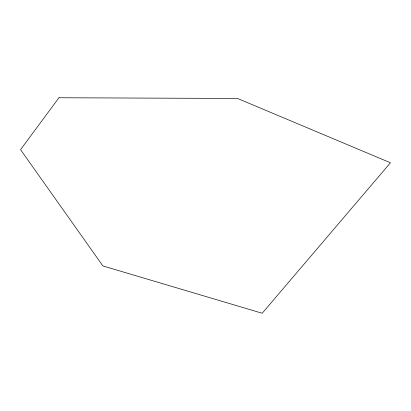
<?xml version="1.0" encoding="UTF-8"?>
<svg xmlns="http://www.w3.org/2000/svg" width="411" height="411" viewBox="0 0 411 411"><rect width="100%" height="100%" fill="white"/><g stroke="black" fill="none" stroke-linecap="round" stroke-linejoin="round"><path stroke-width="0.62" d="M58.943 97.751L20.55 149.645L102.894 265.932L262.197 313.249L390.45 162.771L237.517 98.46L58.943 97.751"/></g></svg>
